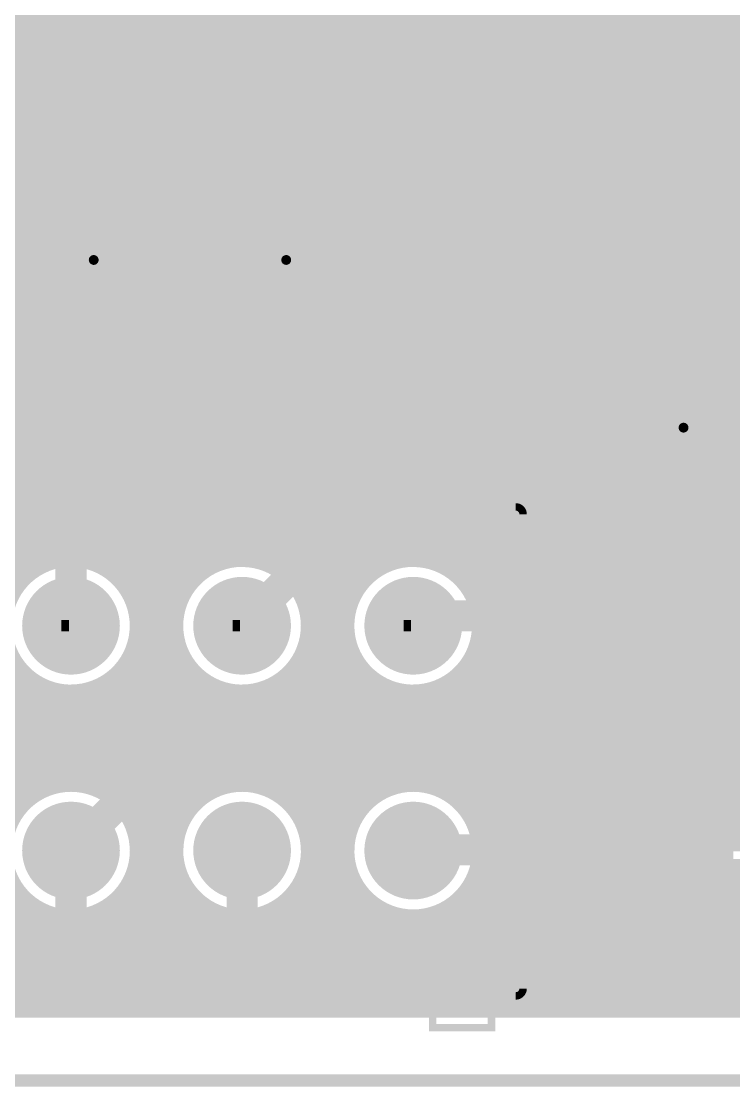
# Model space of a CAD drawing. Extents: x -5 to 208, y -5 to 206.
# Drawn here: x 179.49 to 194.07, y 119.87 to 141.66 of the extents above; entities that cross this region are included whole.
import ezdxf

# ---------------------------------------------------------------- set-up
doc = ezdxf.new("R2010")
doc.units = 0
doc.header["$MEASUREMENT"] = 0
doc.layers.get('0').update_dxf_attribs({"linetype": 'CONTINUOUS'})
for name, color, linetype in [('22-301-0_BOT', 7, 'CONTINUOUS'), ('22-301-0_DRD', 7, 'CONTINUOUS'), ('22-301-0_IN1', 1, 'CONTINUOUS'), ('22-301-0_IN2', 4, 'CONTINUOUS'), ('22-301-0_SMB', 3, 'CONTINUOUS'), ('22-301-0_SMT', 5, 'CONTINUOUS'), ('22-301-0_SST', 10, 'CONTINUOUS'), ('22-301-0_TOP', 14, 'CONTINUOUS'), ('THRUHOLE_TAP', 11, 'CONTINUOUS')]:
    doc.layers.add(name, color=color, linetype=linetype)

# ---------------------------------------------------------------- blocks, each defined once
blk = doc.blocks.new('ROUND_28')
at = {"const_width": 0.99949}
blk.add_lwpolyline([(-0.499744, 0, 1), (0.499744, 0, 1)], format="xyb", close=True, dxfattribs=at)
blk = doc.blocks.new('ROUND_66')
at = {"const_width": 0.35052}
blk.add_lwpolyline([(-0.17526, 0, 1), (0.17526, 0, 1)], format="xyb", close=True, dxfattribs=at)
blk = doc.blocks.new('ROUND_69')
at = {"const_width": 0.35052}
blk.add_lwpolyline([(-0.17526, 0, 1), (0.17526, 0, 1)], format="xyb", close=True, dxfattribs=at)
blk = doc.blocks.new('RECTANGLE_6')
blk.add_solid([(0.4826, 0.4064), (0.4826, -0.4064), (-0.4826, 0.4064), (-0.4826, -0.4064)])
blk = doc.blocks.new('RECTANGLE_19')
blk.add_solid([(1.3716, 1.0795), (1.3716, -1.0795), (-1.3716, 1.0795), (-1.3716, -1.0795)])
blk = doc.blocks.new('RECTANGLE_62')
blk.add_solid([(0.4445, 0.3175), (0.4445, -0.3175), (-0.4445, 0.3175), (-0.4445, -0.3175)])
blk = doc.blocks.new('ROUND_74')
at = {"const_width": 0.10033}
blk.add_lwpolyline([(-0.050164, 0, 1), (0.050164, 0, 1)], format="xyb", close=True, dxfattribs=at)
blk = doc.blocks.new('ROUND_80')
at = {"const_width": 0.54991}
blk.add_lwpolyline([(-0.274954, 0, 1), (0.274954, 0, 1)], format="xyb", close=True, dxfattribs=at)

msp = doc.modelspace()

# ---------------------------------------------------------------- linework, layer by layer
at = {"layer": '22-301-0_BOT', "const_width": 1.27}
for points in [[(197.6628, 130.0988), (193.4972, 130.0988), (186.817, 136.779), (184.912, 136.779), (180.975, 136.779), (179.07, 136.779), (177.8762, 137.9728), (164.7952, 137.9728)], [(184.912, 136.779), (180.975, 136.779)]]:
    msp.add_lwpolyline(points, dxfattribs=at)
at = {"layer": '22-301-0_DRD', "const_width": 0.254}
for points in [[(180.721, 137.414), (180.34, 137.033)], [(180.721, 137.414), (180.34, 137.033)], [(180.721, 137.414), (180.34, 137.033)], [(181.229, 137.414), (180.721, 137.414)], [(181.229, 137.414), (180.721, 137.414)], [(181.229, 137.414), (180.721, 137.414)], [(181.61, 137.033), (181.229, 137.414)], [(181.61, 137.033), (181.229, 137.414)], [(181.61, 137.033), (181.229, 137.414)], [(184.658, 137.414), (184.277, 137.033)], [(185.166, 137.414), (184.658, 137.414)], [(185.547, 137.033), (185.166, 137.414)], [(180.34, 137.033), (180.34, 136.525)], [(180.34, 137.033), (180.34, 136.525)], [(180.34, 137.033), (180.34, 136.525)], [(181.61, 136.525), (181.61, 137.033)], [(181.61, 136.525), (181.61, 137.033)], [(181.61, 136.525), (181.61, 137.033)], [(184.277, 137.033), (184.277, 136.525)], [(185.547, 136.525), (185.547, 137.033)], [(180.34, 136.525), (180.721, 136.144)], [(180.34, 136.525), (180.721, 136.144)], [(180.34, 136.525), (180.721, 136.144)], [(181.229, 136.144), (181.61, 136.525)], [(181.229, 136.144), (181.61, 136.525)], [(181.229, 136.144), (181.61, 136.525)], [(184.277, 136.525), (184.658, 136.144)], [(185.166, 136.144), (185.547, 136.525)], [(180.721, 136.144), (181.229, 136.144)], [(180.721, 136.144), (181.229, 136.144)], [(180.721, 136.144), (181.229, 136.144)], [(184.658, 136.144), (185.166, 136.144)], [(192.786, 133.985), (192.405, 133.604)], [(192.786, 133.985), (192.405, 133.604)], [(193.294, 133.985), (192.786, 133.985)], [(193.294, 133.985), (192.786, 133.985)], [(193.675, 133.604), (193.294, 133.985)], [(193.675, 133.604), (193.294, 133.985)], [(192.405, 133.604), (192.405, 133.096)], [(192.405, 133.604), (192.405, 133.096)], [(193.675, 133.096), (193.675, 133.604)], [(193.675, 133.096), (193.675, 133.604)], [(192.405, 133.096), (192.786, 132.715)], [(192.405, 133.096), (192.786, 132.715)], [(193.294, 132.715), (193.675, 133.096)], [(193.294, 132.715), (193.675, 133.096)], [(192.786, 132.715), (193.294, 132.715)], [(192.786, 132.715), (193.294, 132.715)], [(179.87518, 129.9337), (179.87518, 128.6637)], [(181.14518, 129.9337), (179.87518, 129.9337)], [(181.14518, 129.9337), (179.87518, 128.6637)], [(181.14518, 128.6637), (179.87518, 129.9337)], [(181.14518, 128.6637), (181.14518, 129.9337)], [(183.3753, 129.9337), (183.3753, 128.6637)], [(184.6453, 129.9337), (183.3753, 129.9337)], [(184.6453, 129.9337), (183.3753, 128.6637)], [(184.6453, 128.6637), (183.3753, 129.9337)], [(184.6453, 128.6637), (184.6453, 129.9337)], [(186.87542, 129.9337), (186.87542, 128.6637)], [(188.14542, 129.9337), (186.87542, 129.9337)], [(188.14542, 129.9337), (186.87542, 128.6637)], [(188.14542, 128.6637), (186.87542, 129.9337)], [(188.14542, 128.6637), (188.14542, 129.9337)], [(179.87518, 128.6637), (181.14518, 128.6637)], [(183.3753, 128.6637), (184.6453, 128.6637)], [(186.87542, 128.6637), (188.14542, 128.6637)], [(179.87518, 125.3363), (179.87518, 124.0663)], [(181.14518, 125.3363), (179.87518, 125.3363)], [(181.14518, 125.3363), (179.87518, 124.0663)], [(181.14518, 124.0663), (179.87518, 125.3363)], [(181.14518, 124.0663), (181.14518, 125.3363)], [(183.3753, 125.3363), (183.3753, 124.0663)], [(184.6453, 125.3363), (183.3753, 125.3363)], [(184.6453, 125.3363), (183.3753, 124.0663)], [(184.6453, 124.0663), (183.3753, 125.3363)], [(184.6453, 124.0663), (184.6453, 125.3363)], [(186.87542, 125.3363), (186.87542, 124.0663)], [(188.14542, 125.3363), (186.87542, 125.3363)], [(188.14542, 125.3363), (186.87542, 124.0663)], [(188.14542, 124.0663), (186.87542, 125.3363)], [(188.14542, 124.0663), (188.14542, 125.3363)], [(179.87518, 124.0663), (181.14518, 124.0663)], [(183.3753, 124.0663), (184.6453, 124.0663)], [(186.87542, 124.0663), (188.14542, 124.0663)], [(98.99904, 119.99976), (205.00086, 119.99976)]]:
    msp.add_lwpolyline(points, dxfattribs=at)
at = {"layer": '22-301-0_IN1', "const_width": 0.254}
for points in [[(179.5272, 164.211), (179.5272, 130.19532)], [(179.7558, 164.211), (179.7558, 130.39344)], [(179.9844, 164.211), (179.9844, 130.52044)], [(180.213, 164.211), (180.213, 130.5941)], [(180.4416, 164.211), (180.4416, 137.20064)], [(180.6702, 164.211), (180.6702, 137.38606)], [(180.8988, 164.211), (180.8988, 137.45464)], [(181.1274, 164.211), (181.1274, 137.44194)], [(181.356, 164.211), (181.356, 137.34288)], [(181.5846, 164.211), (181.5846, 137.07872)], [(181.8132, 164.211), (181.8132, 129.55778)], [(182.0418, 164.211), (182.0418, 121.412)], [(182.2704, 164.211), (182.2704, 121.412)], [(182.499, 164.211), (182.499, 121.412)], [(182.7276, 164.211), (182.7276, 129.65176)], [(182.9562, 164.211), (182.9562, 130.10896)], [(183.1848, 164.211), (183.1848, 130.34264)], [(183.4134, 164.211), (183.4134, 130.48742)], [(183.642, 164.211), (183.642, 130.57632)], [(183.8706, 164.211), (183.8706, 130.62204)], [(184.0992, 164.211), (184.0992, 130.62458)], [(184.3278, 164.211), (184.3278, 137.12698)], [(184.5564, 164.211), (184.5564, 137.35812)], [(184.785, 164.211), (184.785, 137.44702)], [(185.0136, 164.211), (185.0136, 137.44956)], [(185.2422, 164.211), (185.2422, 137.37336)], [(185.4708, 164.211), (185.4708, 137.16508)], [(185.6994, 164.211), (185.6994, 121.412)], [(185.928, 164.211), (185.928, 121.412)], [(186.1566, 164.211), (186.1566, 121.412)], [(186.3852, 164.211), (186.3852, 130.00736)], [(186.6138, 164.211), (186.6138, 130.28168)], [(186.8424, 164.211), (186.8424, 130.44932)], [(187.071, 164.211), (187.071, 130.55346)], [(187.2996, 164.211), (187.2996, 130.61188)], [(187.5282, 164.211), (187.5282, 130.62712)], [(187.7568, 164.211), (187.7568, 130.60426)], [(187.9854, 164.211), (187.9854, 130.54076)], [(188.214, 164.211), (188.214, 130.42646)], [(188.4426, 164.211), (188.4426, 130.24612)], [(188.6712, 164.211), (188.6712, 129.9464)], [(188.8998, 164.211), (188.8998, 121.412)], [(189.1284, 164.211), (189.1284, 121.412)], [(189.357, 164.211), (189.357, 121.412)], [(189.5856, 164.211), (189.5856, 121.412)], [(189.8142, 164.211), (189.8142, 121.412)], [(190.0428, 164.211), (190.0428, 121.412)], [(190.2714, 164.211), (190.2714, 121.412)], [(190.5, 164.211), (190.5, 121.412)], [(190.7286, 164.211), (190.7286, 121.412)], [(190.9572, 164.211), (190.9572, 121.412)], [(192.5574, 164.211), (192.5574, 121.412)], [(192.786, 164.211), (192.786, 121.412)], [(193.0146, 164.211), (193.0146, 121.412)], [(193.2432, 164.211), (193.2432, 121.412)], [(193.4718, 164.211), (193.4718, 121.412)], [(193.7004, 164.211), (193.7004, 121.412)], [(193.929, 164.211), (193.929, 121.412)], [(194.1576, 164.211), (194.1576, 126.58852)], [(191.1858, 157.76702), (191.1858, 121.412)], [(192.3288, 157.72638), (192.3288, 121.412)], [(191.4144, 157.53588), (191.4144, 121.412)], [(191.643, 157.44698), (191.643, 121.412)], [(191.8716, 157.4419), (191.8716, 121.412)], [(192.1002, 157.52064), (192.1002, 121.412)], [(202.25512, 141.7574), (91.47302, 141.7574)], [(201.88428, 141.5288), (91.83878, 141.5288)], [(201.7141, 141.3002), (91.9607, 141.3002)], [(201.62774, 141.0716), (91.99118, 141.0716)], [(201.5998, 140.843), (91.94292, 140.843)], [(201.62774, 140.6144), (91.79052, 140.6144)], [(201.7141, 140.3858), (80.645, 140.3858)], [(201.88428, 140.1572), (80.645, 140.1572)], [(202.25512, 139.9286), (80.645, 139.9286)], [(204.47, 139.7), (80.645, 139.7)], [(204.47, 139.4714), (96.29902, 139.4714)], [(204.47, 139.2428), (96.66478, 139.2428)], [(204.47, 139.0142), (96.7867, 139.0142)], [(204.47, 138.7856), (121.50852, 138.7856)], [(204.47, 138.557), (165.14318, 138.557)], [(204.47, 138.3284), (165.37432, 138.3284)], [(204.47, 138.0998), (165.46322, 138.0998)], [(204.47, 137.8712), (165.46576, 137.8712)], [(204.47, 137.6426), (165.38956, 137.6426)], [(180.73116, 137.414), (165.18128, 137.414)], [(184.66816, 137.414), (181.2163, 137.414)], [(204.47, 137.414), (185.1533, 137.414)], [(180.4289, 137.1854), (111.29772, 137.1854)], [(184.3659, 137.1854), (181.51856, 137.1854)], [(204.47, 137.1854), (185.45556, 137.1854)], [(180.31714, 136.9568), (109.26064, 136.9568)], [(184.25414, 136.9568), (181.63032, 136.9568)], [(204.47, 136.9568), (185.56732, 136.9568)], [(180.29682, 136.7282), (150.99792, 136.7282)], [(184.23382, 136.7282), (181.65318, 136.7282)], [(204.47, 136.7282), (185.59018, 136.7282)], [(180.35524, 136.4996), (151.13508, 136.4996)], [(181.5846, 136.47674), (181.5846, 130.08102)], [(184.29224, 136.4996), (181.59476, 136.4996)], [(204.47, 136.4996), (185.53176, 136.4996)], [(180.52288, 136.271), (151.17572, 136.271)], [(180.4416, 136.35736), (180.4416, 130.62712)], [(184.45988, 136.271), (181.42712, 136.271)], [(184.3278, 136.43102), (184.3278, 130.58902)], [(204.47, 136.271), (185.36412, 136.271)], [(185.4708, 136.39038), (185.4708, 121.412)], [(204.47, 136.0424), (151.13508, 136.0424)], [(180.6702, 136.17194), (180.6702, 130.6195)], [(180.8988, 136.10336), (180.8988, 130.57124)], [(181.1274, 136.11606), (181.1274, 130.47472)], [(181.356, 136.21512), (181.356, 130.32486)], [(184.5564, 136.19988), (184.5564, 130.51028)], [(184.785, 136.11098), (184.785, 130.3782)], [(185.0136, 136.1059), (185.0136, 130.16992)], [(185.2422, 136.18464), (185.2422, 129.79654)], [(204.47, 135.8138), (150.99792, 135.8138)], [(204.47, 135.5852), (90.67292, 135.5852)], [(204.47, 135.3566), (90.81008, 135.3566)], [(204.47, 135.128), (90.85072, 135.128)], [(204.47, 134.8994), (90.81008, 134.8994)], [(204.47, 134.6708), (90.67292, 134.6708)], [(204.47, 134.4422), (80.645, 134.4422)], [(204.47, 134.2136), (80.645, 134.2136)], [(204.47, 133.985), (80.645, 133.985)], [(204.47, 133.7564), (80.645, 133.7564)], [(204.47, 133.5278), (80.645, 133.5278)], [(204.47, 133.2992), (80.645, 133.2992)], [(204.47, 133.0706), (80.645, 133.0706)], [(204.47, 132.842), (80.645, 132.842)], [(204.47, 132.6134), (80.645, 132.6134)], [(204.47, 132.3848), (80.645, 132.3848)], [(204.47, 132.1562), (80.645, 132.1562)], [(204.47, 131.9276), (80.645, 131.9276)], [(204.47, 131.699), (80.645, 131.699)], [(204.47, 131.4704), (80.645, 131.4704)], [(204.47, 131.2418), (80.645, 131.2418)], [(204.47, 131.0132), (80.645, 131.0132)], [(204.47, 130.7846), (80.645, 130.7846)], [(180.07584, 130.556), (177.44186, 130.556)], [(183.57596, 130.556), (180.94198, 130.556)], [(187.07608, 130.556), (184.4421, 130.556)], [(197.15988, 130.556), (187.94222, 130.556)], [(179.6669, 130.3274), (177.8508, 130.3274)], [(183.16702, 130.3274), (181.35092, 130.3274)], [(186.66714, 130.3274), (184.85104, 130.3274)], [(197.02272, 130.3274), (188.35116, 130.3274)], [(179.44592, 130.0988), (178.07178, 130.0988)], [(182.94604, 130.0988), (181.5719, 130.0988)], [(186.44616, 130.0988), (185.07202, 130.0988)], [(196.98208, 130.0988), (188.57214, 130.0988)], [(182.80888, 129.8702), (181.70906, 129.8702)], [(186.309, 129.8702), (185.20918, 129.8702)], [(197.02272, 129.8702), (188.7093, 129.8702)], [(182.72506, 129.6416), (181.79288, 129.6416)], [(186.22518, 129.6416), (185.293, 129.6416)], [(197.15988, 129.6416), (188.79312, 129.6416)], [(182.68442, 129.413), (181.83352, 129.413)], [(186.18454, 129.413), (185.33364, 129.413)], [(204.47, 129.413), (188.83376, 129.413)], [(182.68442, 129.1844), (181.83352, 129.1844)], [(186.18454, 129.1844), (185.33364, 129.1844)], [(204.47, 129.1844), (188.83376, 129.1844)], [(182.72506, 128.9558), (181.79288, 128.9558)], [(181.8132, 129.03962), (181.8132, 124.95784)], [(182.7276, 128.94818), (182.7276, 125.05182)], [(186.22518, 128.9558), (185.293, 128.9558)], [(204.47, 128.9558), (188.79312, 128.9558)], [(182.80888, 128.7272), (181.70906, 128.7272)], [(186.309, 128.7272), (185.20918, 128.7272)], [(185.2422, 128.80086), (185.2422, 125.1966)], [(188.6712, 128.65354), (188.6712, 125.34646)], [(204.44968, 128.7272), (188.7093, 128.7272)], [(179.44846, 128.4986), (178.06924, 128.4986)], [(182.94858, 128.4986), (181.56936, 128.4986)], [(181.5846, 128.51638), (181.5846, 125.48108)], [(182.9562, 128.48844), (182.9562, 125.51156)], [(185.0136, 128.42748), (185.0136, 125.56998)], [(186.4487, 128.4986), (185.06948, 128.4986)], [(186.3852, 128.59004), (186.3852, 125.40996)], [(204.22108, 128.4986), (188.5696, 128.4986)], [(179.6669, 128.27), (177.8508, 128.27)], [(179.5272, 128.40462), (179.5272, 125.59538)], [(179.7558, 128.20396), (179.7558, 125.79604)], [(183.16702, 128.27), (181.35092, 128.27)], [(181.356, 128.27508), (181.356, 125.72492)], [(183.1848, 128.2573), (183.1848, 125.7427)], [(184.785, 128.2192), (184.785, 125.7808)], [(186.66714, 128.27), (184.85104, 128.27)], [(186.6138, 128.31826), (186.6138, 125.68174)], [(203.99248, 128.27), (188.35116, 128.27)], [(188.4426, 128.35128), (188.4426, 125.64618)], [(180.08092, 128.0414), (177.43678, 128.0414)], [(179.9844, 128.07696), (179.9844, 125.9205)], [(180.213, 128.0033), (180.213, 125.9967)], [(180.6702, 127.98044), (180.6702, 126.01956)], [(180.8988, 128.0287), (180.8988, 125.9713)], [(183.58104, 128.0414), (180.9369, 128.0414)], [(181.1274, 128.12268), (181.1274, 125.87732)], [(183.4134, 128.10998), (183.4134, 125.88748)], [(183.642, 128.02108), (183.642, 125.97638)], [(184.3278, 128.00838), (184.3278, 125.99162)], [(187.08116, 128.0414), (184.43702, 128.0414)], [(184.5564, 128.08712), (184.5564, 125.91034)], [(186.8424, 128.15062), (186.8424, 125.84938)], [(187.071, 128.04394), (187.071, 125.95606)], [(187.2996, 127.98552), (187.2996, 126.01194)], [(187.7568, 127.99314), (187.7568, 126.00686)], [(203.76388, 128.0414), (187.93714, 128.0414)], [(187.9854, 128.05918), (187.9854, 125.94082)], [(188.214, 128.17094), (188.214, 125.82652)], [(203.53528, 127.8128), (80.645, 127.8128)], [(180.4416, 127.97282), (180.4416, 126.02718)], [(183.8706, 127.9779), (183.8706, 126.0221)], [(184.0992, 127.97282), (184.0992, 126.02718)], [(187.5282, 127.97028), (187.5282, 126.02972)], [(203.30668, 127.5842), (80.645, 127.5842)], [(203.07808, 127.3556), (80.645, 127.3556)], [(202.84948, 127.127), (80.645, 127.127)], [(201.19594, 126.8984), (95.74276, 126.8984)], [(200.787, 126.6698), (96.1517, 126.6698)], [(197.96252, 126.58852), (193.9163, 126.58852), (193.9163, 124.40412)], [(193.9163, 126.4412), (96.42094, 126.4412)], [(193.9163, 126.2126), (96.61652, 126.2126)], [(180.1622, 125.984), (173.85538, 125.984)], [(183.66232, 125.984), (180.85562, 125.984)], [(187.16244, 125.984), (184.35574, 125.984)], [(193.9163, 125.984), (187.85586, 125.984)], [(179.69992, 125.7554), (174.31766, 125.7554)], [(183.20004, 125.7554), (181.3179, 125.7554)], [(186.70016, 125.7554), (184.81802, 125.7554)], [(193.9163, 125.7554), (188.31814, 125.7554)], [(179.46878, 125.5268), (174.55134, 125.5268)], [(182.9689, 125.5268), (181.54904, 125.5268)], [(186.46902, 125.5268), (185.04916, 125.5268)], [(193.9163, 125.5268), (188.54928, 125.5268)], [(182.82158, 125.2982), (181.69636, 125.2982)], [(186.3217, 125.2982), (185.19648, 125.2982)], [(193.9163, 125.2982), (188.6966, 125.2982)], [(182.73268, 125.0696), (181.78526, 125.0696)], [(186.2328, 125.0696), (185.28538, 125.0696)], [(193.9163, 125.0696), (188.7855, 125.0696)], [(182.68696, 124.841), (181.83098, 124.841)], [(186.18708, 124.841), (185.3311, 124.841)], [(193.9163, 124.841), (188.83122, 124.841)], [(182.68188, 124.6124), (181.83606, 124.6124)], [(186.182, 124.6124), (185.33618, 124.6124)], [(193.9163, 124.6124), (188.8363, 124.6124)], [(182.71744, 124.3838), (181.8005, 124.3838)], [(181.8132, 124.44222), (181.8132, 121.412)], [(182.7276, 124.34824), (182.7276, 121.412)], [(186.21756, 124.3838), (185.30062, 124.3838)], [(200.00722, 124.3838), (188.80074, 124.3838)], [(197.96252, 124.40412), (193.9163, 124.40412)], [(194.1576, 124.40412), (194.1576, 121.412)], [(182.79618, 124.1552), (181.72176, 124.1552)], [(186.2963, 124.1552), (185.22188, 124.1552)], [(185.2422, 124.20346), (185.2422, 121.412)], [(200.0885, 124.1552), (188.722, 124.1552)], [(179.42814, 123.9266), (174.58944, 123.9266)], [(181.5846, 123.91898), (181.5846, 121.412)], [(182.92826, 123.9266), (181.58968, 123.9266)], [(182.9562, 123.8885), (182.9562, 121.412)], [(186.42838, 123.9266), (185.0898, 123.9266)], [(186.3852, 123.9901), (186.3852, 121.412)], [(200.20534, 123.9266), (188.58992, 123.9266)], [(188.6712, 124.0536), (188.6712, 121.412)], [(179.63642, 123.698), (174.3837, 123.698)], [(179.5272, 123.80468), (179.5272, 121.412)], [(181.356, 123.67514), (181.356, 121.412)], [(183.13654, 123.698), (181.3814, 123.698)], [(183.1848, 123.65736), (183.1848, 121.412)], [(186.63666, 123.698), (184.88152, 123.698)], [(185.0136, 123.83008), (185.0136, 121.412)], [(186.6138, 123.71832), (186.6138, 121.412)], [(200.36028, 123.698), (188.38164, 123.698)], [(188.4426, 123.75388), (188.4426, 121.412)], [(180.00726, 123.4694), (174.01032, 123.4694)], [(179.7558, 123.60402), (179.7558, 121.412)], [(179.9844, 123.47956), (179.9844, 121.412)], [(180.8988, 123.42876), (180.8988, 121.412)], [(183.50738, 123.4694), (181.01056, 123.4694)], [(181.1274, 123.52274), (181.1274, 121.412)], [(183.4134, 123.51258), (183.4134, 121.412)], [(183.642, 123.42368), (183.642, 121.412)], [(184.3278, 123.40844), (184.3278, 121.412)], [(187.0075, 123.4694), (184.51068, 123.4694)], [(184.5564, 123.48972), (184.5564, 121.412)], [(184.785, 123.61926), (184.785, 121.412)], [(186.8424, 123.55068), (186.8424, 121.412)], [(187.071, 123.444), (187.071, 121.412)], [(187.9854, 123.45924), (187.9854, 121.412)], [(200.56856, 123.4694), (188.0108, 123.4694)], [(188.214, 123.57354), (188.214, 121.412)], [(200.85812, 123.2408), (165.58514, 123.2408)], [(180.213, 123.40336), (180.213, 121.412)], [(180.4416, 123.37288), (180.4416, 121.412)], [(180.6702, 123.3805), (180.6702, 121.412)], [(183.8706, 123.37796), (183.8706, 121.412)], [(184.0992, 123.37288), (184.0992, 121.412)], [(187.2996, 123.38812), (187.2996, 121.412)], [(187.5282, 123.37034), (187.5282, 121.412)], [(187.7568, 123.3932), (187.7568, 121.412)], [(201.32294, 123.0122), (165.75024, 123.0122)], [(204.47, 122.7836), (165.84422, 122.7836)], [(204.47, 122.555), (165.8874, 122.555)], [(204.47, 122.3264), (165.87978, 122.3264)], [(204.47, 122.0978), (165.82644, 122.0978)], [(204.47, 121.8692), (165.71722, 121.8692)], [(204.47, 121.6406), (165.52672, 121.6406)], [(204.47, 121.412), (165.15334, 121.412)]]:
    msp.add_lwpolyline(points, dxfattribs=at)
for points in [[(180.975, 137.45972, 0.4142136), (180.29428, 136.779)], [(180.975, 137.45972, 0.4142136), (180.29428, 136.779)], [(181.65572, 136.779, 0.4142136), (180.975, 137.45972)], [(181.65572, 136.779, 0.4142136), (180.975, 137.45972)], [(184.912, 137.45972, 0.4142136), (184.23128, 136.779)], [(185.59272, 136.779, 0.4142136), (184.912, 137.45972)], [(180.29428, 136.779, 0.4142136), (180.975, 136.09828)], [(180.29428, 136.779, 0.4142136), (180.975, 136.09828)], [(180.975, 136.09828, 0.4142136), (181.65572, 136.779)], [(180.975, 136.09828, 0.4142136), (181.65572, 136.779)], [(184.23128, 136.779, 0.4142136), (184.912, 136.09828)], [(184.912, 136.09828, 0.4142136), (185.59272, 136.779)], [(180.51018, 130.62966, 0.4142136), (179.17922, 129.2987)], [(181.8386, 129.2987, 0.4142136), (180.51018, 130.62712)], [(184.0103, 130.62966, 0.4142136), (182.67934, 129.2987)], [(185.33872, 129.2987, 0.4142136), (184.0103, 130.62712)], [(187.51042, 130.62966, 0.4142136), (186.17946, 129.2987)], [(188.83884, 129.2987, 0.4142136), (187.51042, 130.62712)], [(179.17922, 129.2987, 0.4142136), (180.51018, 127.96774)], [(180.51018, 127.97028, 0.4142136), (181.8386, 129.2987)], [(182.67934, 129.2987, 0.4142136), (184.0103, 127.96774)], [(184.0103, 127.97028, 0.4142136), (185.33872, 129.2987)], [(186.17946, 129.2987, 0.4142136), (187.51042, 127.96774)], [(187.51042, 127.97028, 0.4142136), (188.83884, 129.2987)], [(180.51018, 126.02972, 0.4142136), (179.18176, 124.7013)], [(181.8386, 124.7013, 0.4142136), (180.51018, 126.02972)], [(184.0103, 126.02972, 0.4142136), (182.68188, 124.7013)], [(185.33872, 124.7013, 0.4142136), (184.0103, 126.02972)], [(187.51042, 126.02972, 0.4142136), (186.182, 124.7013)], [(188.83884, 124.7013, 0.4142136), (187.51042, 126.02972)], [(179.17922, 124.7013, 0.4142136), (180.51018, 123.37034)], [(180.51018, 123.37034, 0.4142136), (181.84114, 124.7013)], [(182.67934, 124.7013, 0.4142136), (184.0103, 123.37034)], [(184.0103, 123.37034, 0.4142136), (185.34126, 124.7013)], [(186.17946, 124.7013, 0.4142136), (187.51042, 123.37034)], [(187.51042, 123.37034, 0.4142136), (188.84138, 124.7013)]]:
    msp.add_lwpolyline(points, format="xyb", dxfattribs=at)
at = {"layer": '22-301-0_IN2', "const_width": 0.254}
for points in [[(179.5272, 164.338), (179.5272, 130.19532)], [(179.7558, 164.338), (179.7558, 130.39344)], [(179.9844, 164.338), (179.9844, 130.52044)], [(180.213, 164.338), (180.213, 130.5941)], [(180.4416, 164.338), (180.4416, 137.20064)], [(180.6702, 164.338), (180.6702, 137.38606)], [(180.8988, 164.338), (180.8988, 137.45464)], [(181.1274, 164.338), (181.1274, 137.44194)], [(181.356, 164.338), (181.356, 137.34288)], [(181.5846, 164.338), (181.5846, 137.07872)], [(181.8132, 164.338), (181.8132, 129.55778)], [(182.0418, 164.338), (182.0418, 121.539)], [(182.2704, 164.338), (182.2704, 121.539)], [(182.499, 164.338), (182.499, 121.539)], [(182.7276, 164.338), (182.7276, 129.65176)], [(182.9562, 164.338), (182.9562, 130.10896)], [(183.1848, 164.338), (183.1848, 130.34264)], [(183.4134, 164.338), (183.4134, 130.48742)], [(183.642, 164.338), (183.642, 130.57632)], [(183.8706, 164.338), (183.8706, 130.62204)], [(184.0992, 164.338), (184.0992, 130.62458)], [(184.3278, 164.338), (184.3278, 137.12698)], [(184.5564, 164.338), (184.5564, 137.35812)], [(184.785, 164.338), (184.785, 137.44702)], [(185.0136, 164.338), (185.0136, 137.44956)], [(185.2422, 164.338), (185.2422, 137.37336)], [(185.4708, 164.338), (185.4708, 137.16508)], [(185.6994, 164.338), (185.6994, 121.539)], [(185.928, 164.338), (185.928, 121.539)], [(186.1566, 164.338), (186.1566, 121.539)], [(186.3852, 164.338), (186.3852, 130.00736)], [(186.6138, 164.338), (186.6138, 130.28168)], [(186.8424, 164.338), (186.8424, 130.44932)], [(187.071, 164.338), (187.071, 130.55346)], [(187.2996, 164.338), (187.2996, 130.61188)], [(187.5282, 164.31514), (187.5282, 130.62712)], [(187.7568, 164.29482), (187.7568, 130.60426)], [(187.9854, 164.338), (187.9854, 130.54076)], [(188.214, 164.338), (188.214, 130.42646)], [(188.4426, 164.338), (188.4426, 130.24612)], [(188.6712, 164.338), (188.6712, 129.9464)], [(188.8998, 164.338), (188.8998, 121.539)], [(189.1284, 164.338), (189.1284, 121.539)], [(189.357, 164.338), (189.357, 121.539)], [(189.5856, 164.338), (189.5856, 121.539)], [(189.8142, 164.338), (189.8142, 121.539)], [(190.0428, 164.338), (190.0428, 121.539)], [(190.2714, 164.338), (190.2714, 121.539)], [(190.5, 164.338), (190.5, 121.539)], [(190.7286, 164.338), (190.7286, 121.539)], [(190.9572, 164.338), (190.9572, 121.539)], [(192.5574, 164.338), (192.5574, 121.539)], [(192.786, 164.338), (192.786, 121.539)], [(193.0146, 164.338), (193.0146, 121.539)], [(193.2432, 164.338), (193.2432, 121.539)], [(193.4718, 164.338), (193.4718, 121.539)], [(193.7004, 164.338), (193.7004, 121.539)], [(193.929, 164.338), (193.929, 124.81052)], [(194.1576, 164.338), (194.1576, 124.81052)], [(191.1858, 157.76702), (191.1858, 121.539)], [(192.3288, 157.72638), (192.3288, 121.539)], [(191.4144, 157.53588), (191.4144, 121.539)], [(191.643, 157.44698), (191.643, 121.539)], [(191.8716, 157.4419), (191.8716, 121.539)], [(192.1002, 157.52064), (192.1002, 121.539)], [(204.47, 141.5796), (91.79052, 141.5796)], [(202.11288, 141.351), (91.94292, 141.351)], [(201.94524, 141.1224), (91.99118, 141.1224)], [(201.88682, 140.8938), (91.9607, 140.8938)], [(201.90714, 140.6652), (91.83878, 140.6652)], [(202.0189, 140.4366), (91.47302, 140.4366)], [(202.32116, 140.208), (119.75846, 140.208)], [(204.47, 139.9794), (119.99976, 139.9794)], [(204.47, 139.7508), (120.22836, 139.7508)], [(204.47, 139.5222), (120.45696, 139.5222)], [(204.47, 139.2936), (120.68556, 139.2936)], [(204.47, 139.065), (120.91416, 139.065)], [(204.47, 138.8364), (121.45264, 138.8364)], [(204.47, 138.6078), (165.0365, 138.6078)], [(204.47, 138.3792), (165.33876, 138.3792)], [(204.47, 138.1506), (165.45052, 138.1506)], [(204.47, 137.922), (165.47338, 137.922)], [(204.47, 137.6934), (165.41496, 137.6934)], [(204.47, 137.4648), (165.24732, 137.4648)], [(180.47208, 137.2362), (111.38408, 137.2362)], [(184.40908, 137.2362), (181.47792, 137.2362)], [(204.47, 137.2362), (185.41492, 137.2362)], [(180.33492, 137.0076), (109.26318, 137.0076)], [(184.27192, 137.0076), (181.61508, 137.0076)], [(204.47, 137.0076), (185.55208, 137.0076)], [(180.29428, 136.779), (150.94712, 136.779)], [(184.23128, 136.779), (181.65572, 136.779)], [(204.47, 136.779), (185.59272, 136.779)], [(180.33492, 136.5504), (151.11476, 136.5504)], [(181.5846, 136.47674), (181.5846, 130.08102)], [(184.27192, 136.5504), (181.61508, 136.5504)], [(204.47, 136.5504), (185.55208, 136.5504)], [(180.47208, 136.3218), (151.17318, 136.3218)], [(180.4416, 136.35736), (180.4416, 130.62712)], [(184.40908, 136.3218), (181.47792, 136.3218)], [(184.3278, 136.43102), (184.3278, 130.58902)], [(204.47, 136.3218), (185.41492, 136.3218)], [(185.4708, 136.39038), (185.4708, 121.539)], [(204.47, 136.0932), (151.15032, 136.0932)], [(180.6702, 136.17194), (180.6702, 130.6195)], [(180.8988, 136.10336), (180.8988, 130.57124)], [(181.1274, 136.11606), (181.1274, 130.47472)], [(181.356, 136.21512), (181.356, 130.32486)], [(184.5564, 136.19988), (184.5564, 130.51028)], [(184.785, 136.11098), (184.785, 130.3782)], [(185.0136, 136.1059), (185.0136, 130.16992)], [(185.2422, 136.18464), (185.2422, 129.79654)], [(204.47, 135.8646), (151.03856, 135.8646)], [(204.47, 135.636), (150.7363, 135.636)], [(204.47, 135.4074), (90.78976, 135.4074)], [(204.47, 135.1788), (90.84818, 135.1788)], [(204.47, 134.9502), (90.82532, 134.9502)], [(204.47, 134.7216), (90.71356, 134.7216)], [(204.47, 134.493), (90.4113, 134.493)], [(204.47, 134.2644), (80.8482, 134.2644)], [(204.47, 134.0358), (80.8482, 134.0358)], [(204.47, 133.8072), (80.8482, 133.8072)], [(204.47, 133.5786), (80.8482, 133.5786)], [(204.47, 133.35), (80.8482, 133.35)], [(204.47, 133.1214), (80.8482, 133.1214)], [(204.47, 132.8928), (80.8482, 132.8928)], [(204.47, 132.6642), (80.8482, 132.6642)], [(204.47, 132.4356), (80.8482, 132.4356)], [(204.47, 132.207), (80.8482, 132.207)], [(204.47, 131.9784), (80.8482, 131.9784)], [(204.47, 131.7498), (80.8482, 131.7498)], [(204.47, 131.5212), (80.8482, 131.5212)], [(204.47, 131.2926), (80.8482, 131.2926)], [(204.47, 131.064), (80.8482, 131.064)], [(204.47, 130.8354), (80.8482, 130.8354)], [(180.26888, 130.6068), (177.24882, 130.6068)], [(183.769, 130.6068), (180.74894, 130.6068)], [(187.26912, 130.6068), (184.24906, 130.6068)], [(197.21068, 130.6068), (187.74918, 130.6068)], [(179.73294, 130.3782), (177.78476, 130.3782)], [(183.23306, 130.3782), (181.28488, 130.3782)], [(186.73318, 130.3782), (184.785, 130.3782)], [(197.04304, 130.3782), (188.28512, 130.3782)], [(179.48656, 130.1496), (178.03114, 130.1496)], [(182.98668, 130.1496), (181.53126, 130.1496)], [(186.4868, 130.1496), (185.03138, 130.1496)], [(196.98462, 130.1496), (188.5315, 130.1496)], [(182.83428, 129.921), (181.68366, 129.921)], [(186.3344, 129.921), (185.18378, 129.921)], [(197.00494, 129.921), (188.6839, 129.921)], [(182.7403, 129.6924), (181.77764, 129.6924)], [(186.24042, 129.6924), (185.27776, 129.6924)], [(197.1167, 129.6924), (188.77788, 129.6924)], [(182.6895, 129.4638), (181.82844, 129.4638)], [(186.18962, 129.4638), (185.32856, 129.4638)], [(197.41896, 129.4638), (188.82868, 129.4638)], [(182.68188, 129.2352), (181.83606, 129.2352)], [(186.182, 129.2352), (185.33618, 129.2352)], [(204.47, 129.2352), (188.8363, 129.2352)], [(182.71236, 129.0066), (181.80558, 129.0066)], [(181.8132, 129.03962), (181.8132, 124.95784)], [(182.7276, 128.94818), (182.7276, 125.05182)], [(186.21248, 129.0066), (185.3057, 129.0066)], [(204.47, 129.0066), (188.80582, 129.0066)], [(182.78602, 128.778), (181.73192, 128.778)], [(186.28614, 128.778), (185.23204, 128.778)], [(185.2422, 128.80086), (185.2422, 125.1966)], [(188.6712, 128.65354), (188.6712, 125.34646)], [(204.47, 128.778), (188.73216, 128.778)], [(179.41036, 128.5494), (178.10734, 128.5494)], [(181.5846, 128.51638), (181.5846, 125.48108)], [(182.91048, 128.5494), (181.60746, 128.5494)], [(182.9562, 128.48844), (182.9562, 125.51156)], [(185.0136, 128.42748), (185.0136, 125.56998)], [(186.4106, 128.5494), (185.10758, 128.5494)], [(186.3852, 128.59004), (186.3852, 125.40996)], [(204.47, 128.5494), (188.6077, 128.5494)], [(179.60848, 128.3208), (177.90922, 128.3208)], [(179.5272, 128.40462), (179.5272, 125.59538)], [(179.7558, 128.20396), (179.7558, 125.79604)], [(181.356, 128.27508), (181.356, 125.72492)], [(183.1086, 128.3208), (181.40934, 128.3208)], [(183.1848, 128.2573), (183.1848, 125.7427)], [(184.785, 128.2192), (184.785, 125.7808)], [(186.60872, 128.3208), (184.90946, 128.3208)], [(186.6138, 128.31826), (186.6138, 125.68174)], [(204.47, 128.3208), (188.40958, 128.3208)], [(188.4426, 128.35128), (188.4426, 125.64618)], [(179.95392, 128.0922), (177.56378, 128.0922)], [(179.9844, 128.07696), (179.9844, 125.9205)], [(180.213, 128.0033), (180.213, 125.9967)], [(180.6702, 127.98044), (180.6702, 126.01956)], [(180.8988, 128.0287), (180.8988, 125.9713)], [(183.45404, 128.0922), (181.0639, 128.0922)], [(181.1274, 128.12268), (181.1274, 125.87732)], [(183.4134, 128.10998), (183.4134, 125.88748)], [(183.642, 128.02108), (183.642, 125.97638)], [(184.3278, 128.00838), (184.3278, 125.99162)], [(184.5564, 128.08712), (184.5564, 125.91034)], [(186.95416, 128.0922), (184.56402, 128.0922)], [(186.8424, 128.15062), (186.8424, 125.84938)], [(187.071, 128.04394), (187.071, 125.95606)], [(187.2996, 127.98552), (187.2996, 126.01194)], [(187.7568, 127.99314), (187.7568, 126.00686)], [(187.9854, 128.05918), (187.9854, 125.94082)], [(204.47, 128.0922), (188.06414, 128.0922)], [(188.214, 128.17094), (188.214, 125.82652)], [(204.47, 127.8636), (80.8482, 127.8636)], [(180.4416, 127.97282), (180.4416, 126.02718)], [(183.8706, 127.9779), (183.8706, 126.0221)], [(184.0992, 127.97282), (184.0992, 126.02718)], [(187.5282, 127.97028), (187.5282, 126.02972)], [(204.47, 127.635), (80.8482, 127.635)], [(204.47, 127.4064), (80.8482, 127.4064)], [(204.47, 127.1778), (80.8482, 127.1778)], [(201.32802, 126.9492), (95.61068, 126.9492)], [(200.86066, 126.7206), (96.07804, 126.7206)], [(200.5711, 126.492), (96.3676, 126.492)], [(200.36282, 126.2634), (96.57588, 126.2634)], [(200.20534, 126.0348), (96.73336, 126.0348)], [(179.77104, 125.8062), (174.24654, 125.8062)], [(183.27116, 125.8062), (181.24678, 125.8062)], [(186.77128, 125.8062), (184.7469, 125.8062)], [(200.09104, 125.8062), (188.24702, 125.8062)], [(179.50942, 125.5776), (174.50816, 125.5776)], [(183.00954, 125.5776), (181.5084, 125.5776)], [(186.50966, 125.5776), (185.00852, 125.5776)], [(200.00722, 125.5776), (188.50864, 125.5776)], [(182.84952, 125.349), (181.66842, 125.349)], [(186.34964, 125.349), (185.16854, 125.349)], [(199.95134, 125.349), (188.66866, 125.349)], [(182.74792, 125.1204), (181.77002, 125.1204)], [(186.24804, 125.1204), (185.27014, 125.1204)], [(199.9234, 125.1204), (188.77026, 125.1204)], [(182.69458, 124.8918), (181.82336, 124.8918)], [(186.1947, 124.8918), (185.32348, 124.8918)], [(199.92086, 124.8918), (188.8236, 124.8918)], [(198.0057, 124.81052), (193.74612, 124.81052), (193.74612, 122.62612)], [(182.67934, 124.6632), (181.8386, 124.6632)], [(186.17946, 124.6632), (185.33872, 124.6632)], [(193.74612, 124.6632), (188.83884, 124.6632)], [(182.70728, 124.4346), (181.81066, 124.4346)], [(181.8132, 124.44222), (181.8132, 121.539)], [(182.7276, 124.34824), (182.7276, 121.539)], [(186.2074, 124.4346), (185.31078, 124.4346)], [(193.74612, 124.4346), (188.8109, 124.4346)], [(182.77586, 124.206), (181.74208, 124.206)], [(186.27598, 124.206), (185.2422, 124.206)], [(185.2422, 124.20346), (185.2422, 121.539)], [(193.74612, 124.206), (188.74232, 124.206)], [(179.39258, 123.9774), (174.625, 123.9774)], [(181.5846, 123.91898), (181.5846, 121.539)], [(182.8927, 123.9774), (181.62524, 123.9774)], [(182.9562, 123.8885), (182.9562, 121.539)], [(186.39282, 123.9774), (185.12536, 123.9774)], [(186.3852, 123.9901), (186.3852, 121.539)], [(193.74612, 123.9774), (188.62548, 123.9774)], [(188.6712, 124.0536), (188.6712, 121.539)], [(179.58054, 123.7488), (174.43704, 123.7488)], [(179.5272, 123.80468), (179.5272, 121.539)], [(181.356, 123.67514), (181.356, 121.539)], [(183.08066, 123.7488), (181.43728, 123.7488)], [(183.1848, 123.65736), (183.1848, 121.539)], [(186.58078, 123.7488), (184.9374, 123.7488)], [(185.0136, 123.83008), (185.0136, 121.539)], [(186.6138, 123.71832), (186.6138, 121.539)], [(193.74612, 123.7488), (188.43752, 123.7488)], [(188.4426, 123.75388), (188.4426, 121.539)], [(179.89804, 123.5202), (174.12208, 123.5202)], [(179.7558, 123.60402), (179.7558, 121.539)], [(179.9844, 123.47956), (179.9844, 121.539)], [(180.8988, 123.42876), (180.8988, 121.539)], [(183.39816, 123.5202), (181.11978, 123.5202)], [(181.1274, 123.52274), (181.1274, 121.539)], [(183.4134, 123.51258), (183.4134, 121.539)], [(183.642, 123.42368), (183.642, 121.539)], [(184.3278, 123.40844), (184.3278, 121.539)], [(184.5564, 123.48972), (184.5564, 121.539)], [(186.89828, 123.5202), (184.6199, 123.5202)], [(184.785, 123.61926), (184.785, 121.539)], [(186.8424, 123.55068), (186.8424, 121.539)], [(187.071, 123.444), (187.071, 121.539)], [(187.9854, 123.45924), (187.9854, 121.539)], [(193.74612, 123.5202), (188.12002, 123.5202)], [(188.214, 123.57354), (188.214, 121.539)], [(193.74612, 123.2916), (165.53434, 123.2916)], [(180.213, 123.40336), (180.213, 121.539)], [(180.4416, 123.37288), (180.4416, 121.539)], [(180.6702, 123.3805), (180.6702, 121.539)], [(183.8706, 123.37796), (183.8706, 121.539)], [(184.0992, 123.37288), (184.0992, 121.539)], [(187.2996, 123.38812), (187.2996, 121.539)], [(187.5282, 123.37034), (187.5282, 121.539)], [(187.7568, 123.3932), (187.7568, 121.539)], [(193.74612, 123.063), (165.7223, 123.063)], [(193.74612, 122.8344), (165.82898, 122.8344)], [(204.47, 122.6058), (165.88232, 122.6058)], [(198.0057, 122.62612), (193.74612, 122.62612)], [(193.929, 122.62612), (193.929, 121.539)], [(194.1576, 122.62612), (194.1576, 121.539)], [(204.47, 122.3772), (165.88486, 122.3772)], [(204.47, 122.1486), (165.84168, 122.1486)], [(204.47, 121.92), (165.74516, 121.92)], [(204.47, 121.6914), (165.57752, 121.6914)], [(204.47, 121.539), (165.39972, 121.539)]]:
    msp.add_lwpolyline(points, dxfattribs=at)
for points in [[(180.975, 137.45972, 0.4142136), (180.29428, 136.779)], [(180.975, 137.45972, 0.4142136), (180.29428, 136.779)], [(181.65572, 136.779, 0.4142136), (180.975, 137.45972)], [(181.65572, 136.779, 0.4142136), (180.975, 137.45972)], [(184.912, 137.45972, 0.4142136), (184.23128, 136.779)], [(185.59272, 136.779, 0.4142136), (184.912, 137.45972)], [(180.29428, 136.779, 0.4142136), (180.975, 136.09828)], [(180.29428, 136.779, 0.4142136), (180.975, 136.09828)], [(180.975, 136.09828, 0.4142136), (181.65572, 136.779)], [(180.975, 136.09828, 0.4142136), (181.65572, 136.779)], [(184.23128, 136.779, 0.4142136), (184.912, 136.09828)], [(184.912, 136.09828, 0.4142136), (185.59272, 136.779)], [(180.51018, 130.62966, 0.4142136), (179.17922, 129.2987)], [(181.8386, 129.2987, 0.4142136), (180.51018, 130.62712)], [(184.0103, 130.62966, 0.4142136), (182.67934, 129.2987)], [(185.33872, 129.2987, 0.4142136), (184.0103, 130.62712)], [(187.51042, 130.62966, 0.4142136), (186.17946, 129.2987)], [(188.83884, 129.2987, 0.4142136), (187.51042, 130.62712)], [(179.17922, 129.2987, 0.4142136), (180.51018, 127.96774)], [(180.51018, 127.97028, 0.4142136), (181.8386, 129.2987)], [(182.67934, 129.2987, 0.4142136), (184.0103, 127.96774)], [(184.0103, 127.97028, 0.4142136), (185.33872, 129.2987)], [(186.17946, 129.2987, 0.4142136), (187.51042, 127.96774)], [(187.51042, 127.97028, 0.4142136), (188.83884, 129.2987)], [(180.51018, 126.02972, 0.4142136), (179.18176, 124.7013)], [(181.8386, 124.7013, 0.4142136), (180.51018, 126.02972)], [(184.0103, 126.02972, 0.4142136), (182.68188, 124.7013)], [(185.33872, 124.7013, 0.4142136), (184.0103, 126.02972)], [(187.51042, 126.02972, 0.4142136), (186.182, 124.7013)], [(188.83884, 124.7013, 0.4142136), (187.51042, 126.02972)], [(179.17922, 124.7013, 0.4142136), (180.51018, 123.37034)], [(180.51018, 123.37034, 0.4142136), (181.84114, 124.7013)], [(182.67934, 124.7013, 0.4142136), (184.0103, 123.37034)], [(184.0103, 123.37034, 0.4142136), (185.34126, 124.7013)], [(186.17946, 124.7013, 0.4142136), (187.51042, 123.37034)], [(187.51042, 123.37034, 0.4142136), (188.84138, 124.7013)]]:
    msp.add_lwpolyline(points, format="xyb", dxfattribs=at)
at = {"layer": '22-301-0_SST', "const_width": 0.1524}
for points in [[(178.97856, 143.16456), (178.97602, 138.811), (178.97602, 137.1727), (182.97398, 137.1727), (182.9816, 144.2974), (182.5244, 144.7546), (179.324, 144.7546), (178.9684, 144.3228), (178.97856, 143.16456)], [(183.42356, 143.16456), (183.42102, 138.811), (183.42102, 137.1727), (187.41898, 137.1727), (187.4266, 144.2974), (186.9694, 144.7546), (183.769, 144.7546), (183.4134, 144.3228), (183.42356, 143.16456)], [(189.77356, 143.16456), (189.77102, 138.811), (189.77102, 137.1727), (193.76898, 137.1727), (193.7766, 144.2974), (193.3194, 144.7546), (190.119, 144.7546), (189.7634, 144.3228), (189.77356, 143.16456)], [(181.35346, 136.48182), (181.35346, 136.9568)], [(186.05246, 136.48182), (186.05246, 136.9568)], [(180.33746, 136.71804), (181.35346, 136.71804)], [(185.03646, 136.71804), (186.05246, 136.71804)], [(190.49746, 136.5758), (190.49746, 136.2202), (190.83528, 136.10082), (191.17564, 136.10082), (191.51346, 136.2202), (191.51346, 136.5758)], [(193.8655, 133.7945), (193.8655, 136.7155), (192.2272, 136.7155), (192.2272, 133.7945), (193.8655, 133.7945)], [(190.49746, 136.51484), (191.51346, 136.51484)], [(181.35346, 135.64362), (181.01564, 135.64362), (180.33746, 135.87984), (181.01564, 136.1186), (181.35346, 136.1186)], [(186.05246, 135.64362), (185.71464, 135.64362), (185.03646, 135.87984), (185.71464, 136.1186), (186.05246, 136.1186)], [(190.49746, 135.61822), (191.51346, 135.26262), (191.51346, 135.7376)], [(181.18328, 134.80542), (181.35346, 134.86384), (181.35346, 135.21944), (181.18328, 135.2804), (181.01564, 135.2804), (180.84546, 135.21944), (180.84546, 134.86384), (180.67528, 134.80542), (180.50764, 134.80542), (180.33746, 134.86384), (180.33746, 135.21944), (180.50764, 135.2804)], [(185.88228, 134.80542), (186.05246, 134.86384), (186.05246, 135.21944), (185.88228, 135.2804), (185.71464, 135.2804), (185.54446, 135.21944), (185.54446, 134.86384), (185.37428, 134.80542), (185.20664, 134.80542), (185.03646, 134.86384), (185.03646, 135.21944), (185.20664, 135.2804)], [(180.84546, 134.38124), (180.84546, 134.02564), (180.67528, 133.96722), (180.50764, 133.96722), (180.33746, 134.02564), (180.33746, 134.38124), (180.50764, 134.4422), (180.67528, 134.4422), (181.35346, 134.20344)], [(185.54446, 134.38124), (185.54446, 134.02564), (185.37428, 133.96722), (185.20664, 133.96722), (185.03646, 134.02564), (185.03646, 134.38124), (185.20664, 134.4422), (185.37428, 134.4422), (186.05246, 134.20344)], [(180.33746, 133.48462), (181.35346, 133.12902), (181.35346, 133.604)], [(185.54446, 133.18744), (185.54446, 133.54304), (185.71464, 133.604), (185.88228, 133.604), (186.05246, 133.54304), (186.05246, 133.18744), (185.88228, 133.12902), (185.71464, 133.12902), (185.03646, 133.36524)], [(193.01206, 132.8293), (192.84442, 132.89026), (192.84442, 133.24586), (193.01206, 133.30428), (193.69024, 133.30428), (193.86042, 133.24586), (193.86042, 132.89026), (193.69024, 132.8293)], [(193.35242, 132.05206), (193.52006, 131.9911), (193.69024, 131.9911), (193.86042, 132.05206), (193.86042, 132.40766), (193.69024, 132.46608), (193.52006, 132.46608), (193.35242, 132.40766), (193.35242, 132.05206), (193.18224, 131.9911), (193.01206, 131.9911), (192.84442, 132.05206), (192.84442, 132.40766), (193.01206, 132.46608), (193.18224, 132.46608), (193.35242, 132.40766)], [(189.60846, 131.72948), (179.1589, 131.72948), (179.1589, 131.8006), (179.1589, 131.93014), (178.20894, 131.93014)], [(189.75832, 121.87936), (189.75832, 123.75134), (190.2587, 123.75134), (190.2587, 125.15088), (189.75832, 125.15088), (189.75832, 128.34874), (190.2587, 128.34874), (190.2587, 129.74828), (189.75832, 129.74828), (189.75832, 131.57962)], [(193.01206, 131.62788), (192.84442, 131.5085), (192.84442, 131.27228), (193.01206, 131.1529), (193.18224, 131.1529), (193.52006, 131.39166), (193.86042, 131.1529), (193.86042, 131.62788)], [(178.92014, 130.88874), (178.92014, 127.70866), (182.10022, 127.70866), (182.10022, 130.88874), (178.92014, 130.88874)], [(182.42026, 130.88874), (182.42026, 127.70866), (185.60034, 127.70866), (185.60034, 130.88874), (182.42026, 130.88874)], [(185.92038, 130.88874), (185.92038, 127.70866), (189.10046, 127.70866), (189.10046, 130.88874), (185.92038, 130.88874)], [(180.62702, 129.18186), (180.82768, 128.9812), (180.19268, 128.9812), (180.3908, 129.18186), (180.62702, 129.18186), (180.62702, 129.41808), (180.82768, 129.6162), (180.19268, 129.6162), (180.3908, 129.41808), (180.62702, 129.41808)], [(180.19268, 129.6162), (180.19268, 128.9812)], [(180.82768, 128.9812), (180.82768, 129.6162)], [(184.12714, 129.18186), (184.3278, 128.9812), (183.6928, 128.9812), (183.89092, 129.18186), (184.12714, 129.18186), (184.12714, 129.41808), (184.3278, 129.6162), (183.6928, 129.6162), (183.89092, 129.41808), (184.12714, 129.41808)], [(183.6928, 129.6162), (183.6928, 128.9812)], [(184.3278, 128.9812), (184.3278, 129.6162)], [(187.19292, 129.6162), (187.19292, 128.9812), (187.39104, 129.18186), (187.62726, 129.18186), (187.62726, 129.41808), (187.82792, 129.6162), (187.19292, 129.6162), (187.39104, 129.41808), (187.62726, 129.41808)], [(187.82792, 129.6162), (187.82792, 128.9812)], [(180.3908, 129.18186), (180.3908, 129.41808)], [(183.89092, 129.18186), (183.89092, 129.41808)], [(187.39104, 129.18186), (187.39104, 129.41808)], [(187.62726, 129.18186), (187.82792, 128.9812), (187.19292, 128.9812)], [(178.92014, 126.29134), (178.92014, 123.11126), (182.10022, 123.11126), (182.10022, 126.29134), (178.92014, 126.29134)], [(182.42026, 126.29134), (182.42026, 123.11126), (185.60034, 123.11126), (185.60034, 126.29134), (182.42026, 126.29134)], [(185.92038, 126.29134), (185.92038, 123.11126), (189.10046, 123.11126), (189.10046, 126.29134), (185.92038, 126.29134)], [(180.3908, 124.58192), (180.62702, 124.58192), (180.62702, 124.81814), (180.3908, 124.81814), (180.19268, 125.0188), (180.19268, 124.3838), (180.3908, 124.58192), (180.3908, 124.81814)], [(180.82768, 125.0188), (180.19268, 125.0188)], [(180.62702, 124.81814), (180.82768, 125.0188), (180.82768, 124.3838), (180.62702, 124.58192)], [(183.89092, 124.58192), (184.12714, 124.58192), (184.12714, 124.81814), (183.89092, 124.81814), (183.6928, 125.0188), (183.6928, 124.3838), (183.89092, 124.58192), (183.89092, 124.81814)], [(184.3278, 125.0188), (183.6928, 125.0188)], [(184.12714, 124.81814), (184.3278, 125.0188), (184.3278, 124.3838), (184.12714, 124.58192)], [(187.62726, 124.81814), (187.39104, 124.81814), (187.19292, 125.0188), (187.82792, 125.0188), (187.62726, 124.81814), (187.62726, 124.58192), (187.82792, 124.3838), (187.82792, 125.0188)], [(187.39104, 124.58192), (187.19292, 124.3838), (187.19292, 125.0188)], [(187.62726, 124.58192), (187.39104, 124.58192), (187.39104, 124.81814)], [(180.82768, 124.3838), (180.19268, 124.3838)], [(184.3278, 124.3838), (183.6928, 124.3838)], [(187.82792, 124.3838), (187.19292, 124.3838)], [(160.909, 121.7295), (189.60846, 121.7295)], [(189.11062, 121.7295), (189.11062, 121.07926), (187.9092, 121.07926), (187.9092, 121.7295)]]:
    msp.add_lwpolyline(points, dxfattribs=at)
for points in [[(189.75832, 131.57962, 0.4142136), (189.60846, 131.72948)], [(189.60846, 121.7295, 0.4142136), (189.75832, 121.87936)]]:
    msp.add_lwpolyline(points, format="xyb", dxfattribs=at)
at = {"layer": '22-301-0_TOP'}
for points, const_width in [([(187.51042, 124.7013), (187.52312, 124.714), (189.865, 124.714), (198.501, 133.35), (204.724, 133.35), (205.486, 134.112), (205.486, 153.162), (203.2, 155.448), (203.2, 155.5877)], 0.635), ([(191.77, 147.0152), (188.722, 143.9672), (188.722, 138.303), (184.912, 134.493), (179.578, 134.493), (178.435, 133.35)], 0.635), ([(173.50994, 124.7013), (175.26, 126.44882), (175.26, 132.715), (178.054, 135.509), (182.118, 135.509), (183.134, 136.525), (183.134, 140.8938), (185.42, 143.1798)], 0.635), ([(180.975, 143.1798), (180.975, 142.24), (178.308, 139.573), (178.308, 138.303), (173.50994, 133.50494), (173.50994, 129.2987)], 0.635), ([(191.77, 143.1798), (189.611, 141.0208), (189.611, 137.922), (184.785, 133.096), (182.245, 133.096), (180.51018, 131.36118), (180.51018, 129.2987)], 0.635), ([(196.215, 139.3698), (193.04, 136.1948), (193.04, 135.9662)], 0.635), ([(180.975, 136.779), (180.975, 138.7602), (180.975, 136.779)], 1.27), ([(180.975, 136.779), (180.975, 138.7602)], 1.27), ([(185.42, 138.7602), (185.42, 137.287), (184.912, 136.779)], 1.27), ([(191.77, 138.7602), (191.77, 138.684), (184.912, 131.826), (183.134, 131.826), (182.245, 130.937), (182.245, 126.43612), (180.51018, 124.7013)], 0.635), ([(184.0103, 129.2987), (185.39206, 130.683), (185.42, 130.683), (190.7032, 135.9662), (193.04, 135.9662)], 0.635), ([(187.51042, 129.2987), (187.70854, 129.49936), (192.49136, 129.49936), (196.215, 133.223), (196.215, 134.9502)], 0.635), ([(193.04, 133.35), (193.04, 134.5438), (193.04, 133.35)], 0.635), ([(181.61, 122.555), (180.975, 122.555), (180.51018, 123.01982), (180.51018, 124.7013)], 0.635), ([(182.88, 122.555), (183.388, 122.555), (184.0103, 123.1773), (184.0103, 124.7013)], 0.635), ([(182.0672, 122.555), (182.4482, 122.555)], 0.635)]:
    msp.add_lwpolyline(points, dxfattribs=dict(at, const_width=const_width))

# ---------------------------------------------------------------- block references
at = {"layer": '22-301-0_BOT'}
for name, p in [('ROUND_66', (180.975, 136.779)), ('ROUND_66', (184.912, 136.779)), ('ROUND_69', (193.04, 133.35)), ('ROUND_28', (180.51018, 129.2987)), ('ROUND_28', (184.0103, 129.2987)), ('ROUND_28', (187.51042, 129.2987)), ('ROUND_28', (180.51018, 124.7013)), ('ROUND_28', (184.0103, 124.7013)), ('ROUND_28', (187.51042, 124.7013))]:
    msp.add_blockref(name, p, dxfattribs=at)
at = {"layer": '22-301-0_IN1'}
for name, p in [('ROUND_66', (180.975, 136.779)), ('ROUND_66', (184.912, 136.779)), ('ROUND_69', (193.04, 133.35)), ('ROUND_28', (180.51018, 129.2987)), ('ROUND_28', (184.0103, 129.2987)), ('ROUND_28', (187.51042, 129.2987)), ('ROUND_28', (180.51018, 124.7013)), ('ROUND_28', (184.0103, 124.7013)), ('ROUND_28', (187.51042, 124.7013))]:
    msp.add_blockref(name, p, dxfattribs=at)
at = {"layer": '22-301-0_IN2'}
for name, p in [('ROUND_69', (180.975, 136.779)), ('ROUND_69', (184.912, 136.779)), ('ROUND_69', (193.04, 133.35)), ('ROUND_28', (180.51018, 129.2987)), ('ROUND_28', (184.0103, 129.2987)), ('ROUND_28', (187.51042, 129.2987)), ('ROUND_28', (180.51018, 124.7013)), ('ROUND_28', (184.0103, 124.7013)), ('ROUND_28', (187.51042, 124.7013))]:
    msp.add_blockref(name, p, dxfattribs=at)
at = {"layer": '22-301-0_SMB'}
for p in [(180.51018, 129.2987), (184.0103, 129.2987), (187.51042, 129.2987), (180.51018, 124.7013), (184.0103, 124.7013), (187.51042, 124.7013)]:
    msp.add_blockref('ROUND_28', p, dxfattribs=at)
at = {"layer": '22-301-0_SMT'}
for name, p in [('RECTANGLE_19', (180.975, 138.7602)), ('RECTANGLE_19', (185.42, 138.7602)), ('RECTANGLE_19', (191.77, 138.7602)), ('RECTANGLE_6', (193.04, 135.9662)), ('RECTANGLE_6', (193.04, 134.5438)), ('ROUND_28', (180.51018, 129.2987)), ('ROUND_28', (184.0103, 129.2987)), ('ROUND_28', (187.51042, 129.2987)), ('ROUND_28', (180.51018, 124.7013)), ('ROUND_28', (184.0103, 124.7013)), ('ROUND_28', (187.51042, 124.7013))]:
    msp.add_blockref(name, p, dxfattribs=at)
at = {"layer": '22-301-0_TOP'}
for name, p in [('RECTANGLE_19', (180.975, 138.7602)), ('RECTANGLE_19', (185.42, 138.7602)), ('RECTANGLE_19', (191.77, 138.7602)), ('ROUND_66', (180.975, 136.779)), ('ROUND_66', (184.912, 136.779)), ('RECTANGLE_6', (193.04, 135.9662)), ('RECTANGLE_6', (193.04, 134.5438)), ('ROUND_66', (193.04, 133.35)), ('ROUND_28', (180.51018, 129.2987)), ('ROUND_28', (184.0103, 129.2987)), ('ROUND_28', (187.51042, 129.2987)), ('ROUND_28', (180.51018, 124.7013)), ('ROUND_28', (184.0103, 124.7013)), ('ROUND_28', (187.51042, 124.7013)), ('RECTANGLE_62', (181.61, 122.555)), ('RECTANGLE_62', (182.88, 122.555))]:
    msp.add_blockref(name, p, dxfattribs=at)
at = {"layer": 'THRUHOLE_TAP'}
for name, p in [('ROUND_74', (180.975, 136.779)), ('ROUND_74', (184.912, 136.779)), ('ROUND_74', (193.04, 133.35)), ('ROUND_80', (180.51018, 129.2987)), ('ROUND_80', (184.0103, 129.2987)), ('ROUND_80', (187.51042, 129.2987)), ('ROUND_80', (180.51018, 124.7013)), ('ROUND_80', (184.0103, 124.7013)), ('ROUND_80', (187.51042, 124.7013))]:
    msp.add_blockref(name, p, dxfattribs=at)

doc.saveas('drawing.dxf')
